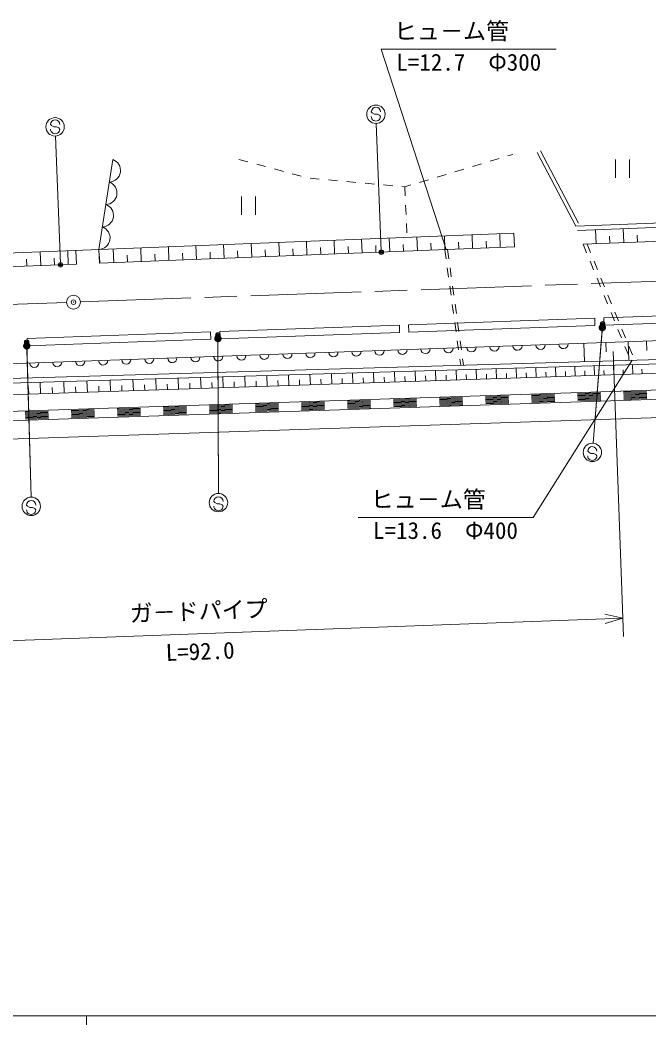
# Model space of a CAD drawing. Units: millimetres, scale not verified. Extents: x 40000 to 680000, y 20000 to 380000.
# Drawn here: x 160786 to 229052, y 204000 to 313163 of the extents above; entities that cross this region are included whole.
import ezdxf
from ezdxf.enums import TextEntityAlignment as Align

# ---------------------------------------------------------------- set-up
doc = ezdxf.new("R2010")
doc.units = ezdxf.units.MM
doc.header["$LTSCALE"] = 1000
doc.header["$PDMODE"] = 32
doc.header["$PDSIZE"] = 500
doc.linetypes.add('CHAIN', pattern=[18.5, 12, -1.5, 3.5, -1.5])
for name, color, linetype, lineweight in [('M-BGD', 7, 'Continuous', 13), ('M-BMK', 2, 'CHAIN', 13), ('M-BMK-SRVR', 3, 'Continuous', 13), ('M-STR-HTXT', 7, 'Continuous', 13), ('M-STR-STRC', 7, 'Continuous', 13), ('M-TTL-BAND', 7, 'Continuous', 13)]:
    doc.layers.add(name, color=color, linetype=linetype, lineweight=lineweight)
doc.styles.add('@ＭＳ ゴシック', font='')
doc.styles.add('ＭＳ ゴシック', font='')
doc.styles.get('@ＭＳ ゴシック').set_extended_font_data('@MS Gothic')
doc.styles.get('ＭＳ ゴシック').set_extended_font_data('MS Gothic')

msp = doc.modelspace()

# ---------------------------------------------------------------- hatches: boundary and pattern name
at = {"layer": 'M-STR-STRC'}
for points in [[(224025, 280152), (223955, 280152), (223887, 280139), (223821, 280114), (223761, 280079), (223708, 280034), (223664, 279980), (223630, 279919), (223607, 279853), (223595, 279785), (223596, 279715), (223609, 279646), (223633, 279581), (223668, 279521), (223714, 279468), (223768, 279424), (223828, 279389), (223894, 279366), (223963, 279355), (224033, 279355), (224101, 279368), (224166, 279393), (224226, 279428), (224279, 279473), (224324, 279527), (224358, 279588), (224381, 279654), (224393, 279722), (224392, 279792), (224379, 279861), (224355, 279926), (224319, 279986), (224274, 280039), (224220, 280083), (224160, 280118), (224094, 280141)], [(182259, 278960), (182190, 278954), (182123, 278936), (182060, 278906), (182003, 278866), (181954, 278816), (181914, 278759), (181885, 278696), (181867, 278628), (181861, 278559), (181867, 278489), (181886, 278422), (181916, 278359), (181956, 278302), (182005, 278253), (182063, 278213), (182126, 278184), (182193, 278166), (182263, 278160), (182332, 278167), (182400, 278185), (182463, 278215), (182520, 278255), (182569, 278305), (182608, 278362), (182638, 278425), (182655, 278493), (182661, 278562), (182655, 278632), (182636, 278699), (182607, 278762), (182566, 278819), (182517, 278868), (182460, 278908), (182396, 278937), (182329, 278955)], [(161499, 278167), (161430, 278159), (161363, 278139), (161300, 278108), (161245, 278067), (161197, 278016), (161158, 277958), (161131, 277894), (161115, 277826), (161110, 277756), (161118, 277687), (161138, 277620), (161170, 277558), (161211, 277502), (161262, 277454), (161320, 277416), (161384, 277388), (161452, 277372), (161522, 277368), (161591, 277376), (161658, 277396), (161720, 277427), (161776, 277469), (161824, 277519), (161862, 277578), (161890, 277642), (161906, 277709), (161910, 277779), (161902, 277848), (161882, 277915), (161851, 277977), (161809, 278033), (161759, 278081), (161700, 278120), (161636, 278147), (161568, 278163)]]:
    msp.add_hatch(color=256, dxfattribs=at).paths.add_polyline_path(points)

# ---------------------------------------------------------------- linework, layer by layer
at = {"layer": 'M-BGD'}
for p, q in [((211825, 297827), (212783, 298114)), ((213741, 298400), (214289, 298564)), ((221123, 290783), (216934, 298781)), ((221413, 291092), (217288, 298967)), ((169336, 288243), (170845, 298010)), ((184536, 298012), (185503, 297756)), ((186469, 297500), (187436, 297244)), ((188403, 296988), (189369, 296732)), ((207993, 296681), (208951, 296967)), ((209909, 297254), (210867, 297540)), ((225443, 298008), (225443, 296008)), ((226943, 298008), (226943, 296008)), ((190336, 296476), (191303, 296220)), ((192274, 295990), (193270, 295899)), ((206077, 296107), (207035, 296394)), ((194266, 295808), (195262, 295717)), ((196257, 295626), (197253, 295535)), ((198249, 295445), (199245, 295354)), ((200241, 295263), (201237, 295172)), ((202233, 295081), (202548, 295052)), ((202548, 295052), (203203, 295248)), ((202548, 295052), (202595, 294053)), ((204161, 295534), (205119, 295821)), ((184831, 294009), (184831, 292009)), ((186331, 294009), (186331, 292009)), ((202641, 293054), (202688, 292055)), ((202734, 291056), (202781, 290057)), ((233221, 291260), (221123, 290783)), ((233240, 290760), (221309, 290290)), ((226320, 288987), (226261, 290485)), ((214402, 290018), (137607, 286993)), ((197923, 287868), (197864, 289367)), ((200921, 287986), (200862, 289485)), ((203919, 288104), (203860, 289603)), ((206916, 288222), (206857, 289721)), ((209914, 288340), (209855, 289839)), ((212912, 288458), (212853, 289957)), ((214402, 290018), (214461, 288519)), ((223263, 290367), (223322, 288869)), ((224821, 288928), (224792, 289677)), ((227819, 289046), (227789, 289795)), ((169336, 288243), (169395, 286744)), ((214461, 288519), (169395, 286744)), ((170944, 286805), (170885, 288304)), ((173942, 286923), (173883, 288422)), ((176940, 287041), (176881, 288540)), ((179937, 287159), (179878, 288658)), ((182935, 287277), (182876, 288776)), ((185933, 287395), (185874, 288894)), ((187431, 287454), (187402, 288204)), ((188930, 287514), (188871, 289012)), ((190429, 287573), (190400, 288322)), ((191928, 287632), (191869, 289130)), ((193427, 287691), (193397, 288440)), ((194926, 287750), (194867, 289249)), ((196424, 287809), (196395, 288558)), ((199422, 287927), (199393, 288676)), ((202420, 288045), (202390, 288794)), ((205417, 288163), (205388, 288913)), ((206894, 288221), (207030, 287231)), ((207195, 288233), (207331, 287242)), ((208415, 288281), (208386, 289031)), ((211413, 288399), (211383, 289149)), ((233299, 289262), (221913, 288813)), ((221913, 288813), (222291, 287887)), ((222338, 288830), (222717, 287904)), ((161520, 286434), (161490, 287183)), ((163018, 286493), (162959, 287991)), ((164517, 286552), (164488, 287301)), ((166016, 286611), (165957, 288110)), ((166838, 288144), (166897, 286645)), ((169445, 286746), (169416, 287495)), ((172443, 286864), (172414, 287613)), ((175441, 286982), (175411, 287731)), ((178438, 287100), (178409, 287850)), ((181436, 287218), (181407, 287968)), ((184434, 287336), (184404, 288086)), ((166897, 286645), (136462, 285446)), ((207166, 286240), (207302, 285249)), ((207467, 286252), (207603, 285261)), ((222670, 286962), (223048, 286036)), ((223095, 286979), (223474, 286053)), ((223427, 285111), (223805, 284185)), ((223852, 285127), (224231, 284202)), ((207438, 284258), (207574, 283268)), ((207739, 284270), (207875, 283280)), ((224184, 283259), (224562, 282334)), ((224609, 283276), (224988, 282351)), ((341705, 282324), (136835, 275003)), ((207710, 282277), (207846, 281286)), ((208011, 282289), (208147, 281298)), ((202960, 280068), (223166, 280790)), ((223166, 280790), (223194, 279990)), ((224165, 280825), (243782, 281526)), ((224165, 280825), (224194, 280026)), ((224194, 280026), (243810, 280727)), ((224941, 281408), (225319, 280483)), ((225366, 281425), (225745, 280499)), ((95637, 268512), (443487, 280089)), ((182456, 279335), (201960, 280032)), ((201960, 280032), (201989, 279233)), ((202960, 280068), (202988, 279268)), ((202988, 279268), (223194, 279990)), ((207982, 280296), (208118, 279305)), ((208283, 280308), (208419, 279317)), ((224013, 280003), (223014, 267190)), ((225698, 279557), (226076, 278631)), ((226123, 279574), (226502, 278648)), ((95635, 267511), (443515, 279090)), ((161551, 278588), (181457, 279299)), ((161551, 278588), (161579, 277788)), ((161579, 277788), (181485, 278500)), ((181485, 278500), (181457, 279299)), ((182260, 278810), (182332, 261742)), ((182485, 278536), (182456, 279335)), ((182485, 278536), (201989, 279233)), ((270019, 277475), (133268, 273460)), ((133364, 271569), (305836, 277309)), ((161503, 278018), (161976, 261340)), ((208254, 278314), (208390, 277324)), ((208555, 278326), (208692, 277335)), ((221985, 278046), (222055, 276067)), ((224392, 278132), (224428, 277127)), ((226455, 277706), (226833, 276780)), ((226800, 278218), (226872, 276208)), ((226880, 277723), (227259, 276797)), ((228810, 278290), (228846, 277285)), ((95702, 265513), (443572, 277090)), ((270036, 276975), (133293, 272960)), ((208526, 276333), (208617, 275672)), ((208828, 276345), (208919, 275681)), ((205938, 273984), (205901, 275092)), ((208150, 274058), (208113, 275157)), ((210344, 274131), (210308, 275222)), ((212522, 274203), (212486, 275285)), ((214682, 274275), (214646, 275349)), ((216825, 274346), (216790, 275412)), ((218952, 274417), (218917, 275474)), ((221062, 274487), (221027, 275536)), ((223155, 274557), (223121, 275598)), ((224196, 274592), (224178, 275112)), ((225232, 274626), (225198, 275659)), ((226265, 274661), (226248, 275177)), ((227293, 274695), (227259, 275719)), ((228317, 274729), (228300, 275241)), ((170592, 272808), (170551, 274054)), ((173081, 272891), (173039, 274127)), ((175549, 272973), (175508, 274200)), ((177998, 273054), (177958, 274272)), ((180429, 273135), (180388, 274343)), ((182840, 273215), (182800, 274414)), ((185232, 273295), (185192, 274484)), ((187606, 273374), (187566, 274554)), ((188785, 273413), (188766, 274003)), ((189961, 273452), (189922, 274623)), ((191131, 273491), (191112, 274077)), ((192297, 273530), (192259, 274692)), ((193459, 273569), (193439, 274149)), ((194616, 273607), (194577, 274760)), ((195768, 273646), (195749, 274222)), ((196916, 273684), (196878, 274827)), ((198059, 273722), (198040, 274294)), ((199198, 273760), (199160, 274894)), ((200332, 273798), (200314, 274365)), ((201462, 273835), (201425, 274961)), ((202588, 273873), (202569, 274435)), ((203709, 273910), (203672, 275027)), ((204826, 273947), (204807, 274505)), ((207046, 274021), (207028, 274575)), ((209249, 274094), (209231, 274644)), ((211435, 274167), (211417, 274712)), ((213604, 274239), (213586, 274780)), ((215756, 274311), (215738, 274848)), ((217891, 274382), (217873, 274915)), ((220009, 274452), (219991, 274981)), ((222110, 274522), (222093, 275047)), ((161729, 272513), (161707, 273156)), ((163010, 272555), (162968, 273832)), ((164286, 272598), (164265, 273236)), ((165557, 272640), (165515, 273906)), ((166824, 272682), (166803, 273315)), ((168085, 272724), (168043, 273981)), ((169341, 272766), (169320, 273394)), ((171839, 272849), (171818, 273472)), ((174317, 272932), (174297, 273550)), ((176776, 273014), (176756, 273627)), ((179216, 273095), (179196, 273703)), ((181636, 273175), (181616, 273779)), ((184038, 273255), (184018, 273854)), ((186421, 273335), (186401, 273929)), ((196323, 271763), (198822, 271846)), ((201320, 271929), (203819, 272013)), ((201324, 271829), (203822, 271913)), ((206318, 272096), (208816, 272179)), ((206321, 271996), (208820, 272079)), ((206324, 271896), (208823, 271979)), ((206328, 271796), (208826, 271879)), ((211315, 272262), (213813, 272345)), ((211318, 272162), (213817, 272245)), ((211321, 272062), (213820, 272145)), ((211325, 271962), (213823, 272045)), ((211328, 271862), (213827, 271945)), ((211331, 271762), (213830, 271845)), ((216312, 272428), (218811, 272511)), ((216315, 272328), (218814, 272412)), ((216319, 272228), (218817, 272312)), ((216322, 272128), (218821, 272212)), ((216325, 272029), (218824, 272112)), ((216329, 271929), (218827, 272012)), ((216332, 271829), (218831, 271912)), ((221309, 272595), (223808, 272678)), ((221313, 272495), (223811, 272578)), ((221316, 272395), (223815, 272478)), ((221319, 272295), (223818, 272378)), ((221323, 272195), (223821, 272278)), ((221326, 272095), (223825, 272178)), ((221329, 271995), (223828, 272078)), ((221333, 271895), (223831, 271978)), ((221336, 271795), (223834, 271878)), ((226306, 272761), (228805, 272844)), ((226310, 272661), (228808, 272744)), ((226313, 272561), (228812, 272644)), ((226316, 272461), (228815, 272544)), ((226320, 272361), (228818, 272444)), ((226323, 272261), (228822, 272344)), ((226326, 272161), (228825, 272244)), ((226330, 272061), (228828, 272144)), ((226333, 271961), (228832, 272045)), ((166340, 270765), (168838, 270848)), ((166343, 270665), (168842, 270748)), ((171337, 270931), (173836, 271015)), ((171340, 270832), (173839, 270915)), ((171344, 270732), (173842, 270815)), ((176334, 271098), (178833, 271181)), ((176337, 270998), (178836, 271081)), ((176341, 270898), (178839, 270981)), ((176344, 270798), (178843, 270881)), ((176347, 270698), (178846, 270781)), ((181331, 271264), (183830, 271347)), ((181335, 271164), (183833, 271247)), ((181338, 271064), (183837, 271147)), ((181341, 270964), (183840, 271047)), ((181345, 270864), (183843, 270947)), ((181348, 270764), (183847, 270848)), ((181351, 270664), (183850, 270748)), ((186329, 271430), (188827, 271514)), ((186332, 271330), (188831, 271414)), ((186335, 271231), (188834, 271314)), ((186339, 271131), (188837, 271214)), ((186342, 271031), (188841, 271114)), ((186345, 270931), (188844, 271014)), ((186349, 270831), (188847, 270914)), ((186352, 270731), (188851, 270814)), ((191326, 271597), (193824, 271680)), ((191329, 271497), (193828, 271580)), ((191333, 271397), (193831, 271480)), ((191336, 271297), (193834, 271380)), ((191339, 271197), (193838, 271280)), ((191342, 271097), (193841, 271180)), ((191346, 270997), (193844, 271080)), ((191349, 270897), (193848, 270980)), ((191352, 270797), (193851, 270880)), ((196326, 271663), (198825, 271746)), ((196330, 271563), (198828, 271646)), ((196333, 271463), (198832, 271546)), ((196336, 271363), (198835, 271446)), ((196340, 271263), (198838, 271346)), ((196343, 271163), (198842, 271247)), ((196346, 271063), (198845, 271147)), ((196350, 270963), (198848, 271047)), ((201327, 271729), (203826, 271813)), ((201330, 271630), (203829, 271713)), ((201334, 271530), (203832, 271613)), ((201337, 271430), (203836, 271513)), ((201340, 271330), (203839, 271413)), ((201344, 271230), (203842, 271313)), ((201347, 271130), (203846, 271213)), ((206331, 271696), (208829, 271779)), ((206334, 271596), (208833, 271679)), ((206338, 271496), (208836, 271579)), ((206341, 271396), (208839, 271479)), ((206344, 271296), (208843, 271379)), ((211335, 271662), (213833, 271745)), ((211338, 271562), (213837, 271646)), ((211341, 271462), (213840, 271546)), ((216335, 271729), (218834, 271812)), ((216339, 271629), (218837, 271712)), ((161342, 270599), (163841, 270682)), ((161346, 270499), (163844, 270582)), ((161349, 270399), (163848, 270482)), ((161352, 270299), (163851, 270382)), ((161356, 270199), (163854, 270282)), ((161359, 270099), (163858, 270182)), ((161362, 269999), (163861, 270082)), ((161366, 269899), (163864, 269982)), ((161369, 269799), (163868, 269882)), ((166346, 270565), (168845, 270648)), ((166350, 270465), (168848, 270548)), ((166353, 270365), (168852, 270449)), ((166356, 270265), (168855, 270349)), ((166360, 270165), (168858, 270249)), ((166363, 270066), (168862, 270149)), ((166366, 269966), (168865, 270049)), ((171347, 270632), (173846, 270715)), ((171350, 270532), (173849, 270615)), ((171354, 270432), (173852, 270515)), ((171357, 270332), (173856, 270415)), ((171360, 270232), (173859, 270315)), ((171364, 270132), (173862, 270215)), ((176351, 270598), (178849, 270681)), ((176354, 270498), (178853, 270581)), ((176357, 270398), (178856, 270481)), ((176361, 270298), (178859, 270381)), ((181355, 270564), (183853, 270648)), ((181358, 270465), (183857, 270548)), ((186355, 270631), (188854, 270714)), ((222515, 266208), (222416, 266326)), ((222515, 266208), (222416, 266326)), ((222760, 266068), (222515, 266208)), ((222760, 266068), (222515, 266208)), ((223061, 266066), (222760, 266068)), ((223061, 266066), (222760, 266068)), ((223306, 265954), (223061, 266066)), ((223306, 265954), (223061, 266066)), ((223412, 265818), (223306, 265954)), ((223412, 265818), (223306, 265954)), ((161591, 260347), (161492, 260465)), ((161591, 260347), (161492, 260465)), ((161836, 260208), (161591, 260347)), ((161836, 260208), (161591, 260347)), ((162137, 260205), (161836, 260208)), ((162137, 260205), (161836, 260208)), ((162382, 260093), (162137, 260205)), ((162382, 260093), (162137, 260205)), ((162488, 259957), (162382, 260093)), ((162488, 259957), (162382, 260093)), ((181922, 260749), (181822, 260868)), ((181922, 260749), (181822, 260868)), ((182167, 260610), (181922, 260749)), ((182167, 260610), (181922, 260749)), ((182467, 260608), (182167, 260610)), ((182467, 260608), (182167, 260610)), ((182713, 260496), (182467, 260608)), ((182713, 260496), (182467, 260608)), ((182818, 260360), (182713, 260496)), ((182818, 260360), (182713, 260496))]:
    msp.add_line(p, q, dxfattribs=at)
for centre, radius in [((224025, 280152), 150), ((224025, 280152), 120), ((224025, 280152), 90), ((224025, 280152), 60), ((224025, 280152), 30), ((182259, 278960), 150), ((182259, 278960), 120), ((182259, 278960), 90), ((182259, 278960), 60), ((182259, 278960), 30), ((161499, 278167), 150), ((161499, 278167), 120), ((161499, 278167), 90), ((161499, 278167), 60), ((161499, 278167), 30), ((222915, 266197), 1000), ((222915, 266197), 1000), ((161991, 260336), 1000), ((161991, 260336), 1000), ((182321, 260739), 1000), ((182321, 260739), 1000)]:
    msp.add_circle(centre, radius, dxfattribs=at)
for centre, radius, start, end in [((170424, 296825), 1258, 272.00755, 70.42886), ((170046, 294383), 1258, 272.00755, 70.42886), ((169669, 291942), 1258, 272.00755, 70.42886), ((169292, 289500), 1258, 272.00755, 70.42886), ((202294, 277342), 500, 182.04657, 2.04657), ((204792, 277431), 500, 182.04657, 2.04657), ((207290, 277521), 500, 182.04657, 2.04657), ((209789, 277610), 500, 182.04657, 2.04657), ((212287, 277699), 500, 182.04657, 2.04657), ((214786, 277789), 500, 182.04657, 2.04657), ((217284, 277878), 500, 182.04657, 2.04657), ((219782, 277967), 500, 182.04657, 2.04657), ((169814, 276182), 500, 182.04657, 2.04657), ((172313, 276271), 500, 182.04657, 2.04657), ((174811, 276360), 500, 182.04657, 2.04657), ((177310, 276449), 500, 182.04657, 2.04657), ((179808, 276539), 500, 182.04657, 2.04657), ((182306, 276628), 500, 182.04657, 2.04657), ((184805, 276717), 500, 182.04657, 2.04657), ((187303, 276807), 500, 182.04657, 2.04657), ((189802, 276896), 500, 182.04657, 2.04657), ((192300, 276985), 500, 182.04657, 2.04657), ((194798, 277074), 500, 182.04657, 2.04657), ((197297, 277164), 500, 182.04657, 2.04657), ((199795, 277253), 500, 182.04657, 2.04657), ((162319, 275914), 500, 182.04657, 2.04657), ((164818, 276003), 500, 182.04657, 2.04657), ((167316, 276092), 500, 182.04657, 2.04657), ((222916, 266322), 500, 359.55488, 179.55488), ((222916, 266322), 500, 359.55488, 179.55488), ((222912, 265822), 500, 179.55488, 359.55488), ((222912, 265822), 500, 179.55488, 359.55488), ((161992, 260461), 500, 359.55488, 179.55488), ((161992, 260461), 500, 359.55488, 179.55488), ((182322, 260864), 500, 359.55488, 179.55488), ((182322, 260864), 500, 359.55488, 179.55488), ((161988, 259961), 500, 179.55488, 359.55488), ((161988, 259961), 500, 179.55488, 359.55488), ((182318, 260364), 500, 179.55488, 359.55488), ((182318, 260364), 500, 179.55488, 359.55488)]:
    msp.add_arc(centre, radius, start, end, dxfattribs=at)
for p in [(224025, 280152), (161499, 278167), (182259, 278960)]:
    msp.add_point(p, dxfattribs=at)
at = {"layer": 'M-BMK'}
for p, q in [((167335, 282547), (265773, 286065)), ((136605, 281449), (165836, 282494))]:
    msp.add_line(p, q, dxfattribs=at)
at = {"layer": 'M-BMK-SRVR'}
msp.add_circle((166586, 282520), 750, dxfattribs=at)
msp.add_point((166586, 282520), dxfattribs=at)
at = {"layer": 'M-STR-HTXT'}
for p, q in [((200000, 310000), (219000, 310000)), ((200000, 310000), (207027, 288227)), ((227229, 276200), (216471, 259129)), ((197471, 259129), (216471, 259129))]:
    msp.add_line(p, q, dxfattribs=at)
at = {"layer": 'M-STR-STRC'}
for p, q in [((199016, 303079), (198917, 303197)), ((199261, 302939), (199016, 303079)), ((199562, 302937), (199261, 302939)), ((199807, 302825), (199562, 302937)), ((199913, 302689), (199807, 302825)), ((164188, 301706), (164088, 301824)), ((164433, 301567), (164188, 301706)), ((164733, 301565), (164433, 301567)), ((164978, 301453), (164733, 301565)), ((165084, 301317), (164978, 301453)), ((199996, 288100), (199451, 301939)), ((165168, 286727), (164622, 300567)), ((223963, 279355), (223014, 267190)), ((161522, 277368), (161976, 261340)), ((182263, 278160), (182332, 261742)), ((225174, 277159), (226305, 246180)), ((226232, 248178), (134293, 244823)), ((226232, 248178), (224283, 248625)), ((224320, 247591), (226232, 248178))]:
    msp.add_line(p, q, dxfattribs=at)
for centre, radius in [((199412, 302938), 1000), ((164583, 301566), 1000), ((200002, 287950), 150), ((200002, 287950), 120), ((200002, 287950), 90), ((200002, 287950), 60), ((200002, 287950), 30), ((165173, 286578), 150), ((165173, 286578), 120), ((165173, 286578), 90), ((165173, 286578), 60), ((165173, 286578), 30)]:
    msp.add_circle(centre, radius, dxfattribs=at)
for centre, start, end in [((199417, 303193), 359.55488, 179.55488), ((199413, 302693), 179.55488, 359.55488), ((164584, 301321), 179.55488, 359.55488), ((164588, 301821), 359.55488, 179.55488)]:
    msp.add_arc(centre, 500, start, end, dxfattribs=at)
for p in [(200002, 287950), (165173, 286578)]:
    msp.add_point(p, dxfattribs=at)
at = {"layer": 'M-TTL-BAND'}
for p, q in [((40000, 205000), (579000, 205000)), ((168000, 205000), (168000, 204000))]:
    msp.add_line(p, q, dxfattribs=at)

# ---------------------------------------------------------------- texts
at = {"layer": 'M-STR-HTXT', "style": 'ＭＳ ゴシック'}
for p in [(201375, 310500), (198846, 259629)]:
    msp.add_text('ヒュ－ム管', height=1833, dxfattribs=at).set_placement(p, align=Align.BOTTOM_LEFT)
for s, p in [('L=12.7\u3000Φ300', (209500, 309500)), ('L=13.6\u3000Φ400', (206971, 258629))]:
    msp.add_text(s, height=1833, dxfattribs=at).set_placement(p, align=Align.TOP_CENTER)
at = {"layer": 'M-STR-STRC', "style": 'ＭＳ ゴシック'}
msp.add_text('ガ－ドパイプ', height=1833, rotation=2.09, dxfattribs=at).set_placement((180226, 247500), align=Align.BOTTOM_CENTER)
at = {"layer": 'M-STR-STRC', "style": '@ＭＳ ゴシック'}
msp.add_text('L=92.0', height=1833, rotation=2.09, dxfattribs=at).set_placement((180299, 245501), align=Align.TOP_CENTER)

doc.saveas('drawing.dxf')
